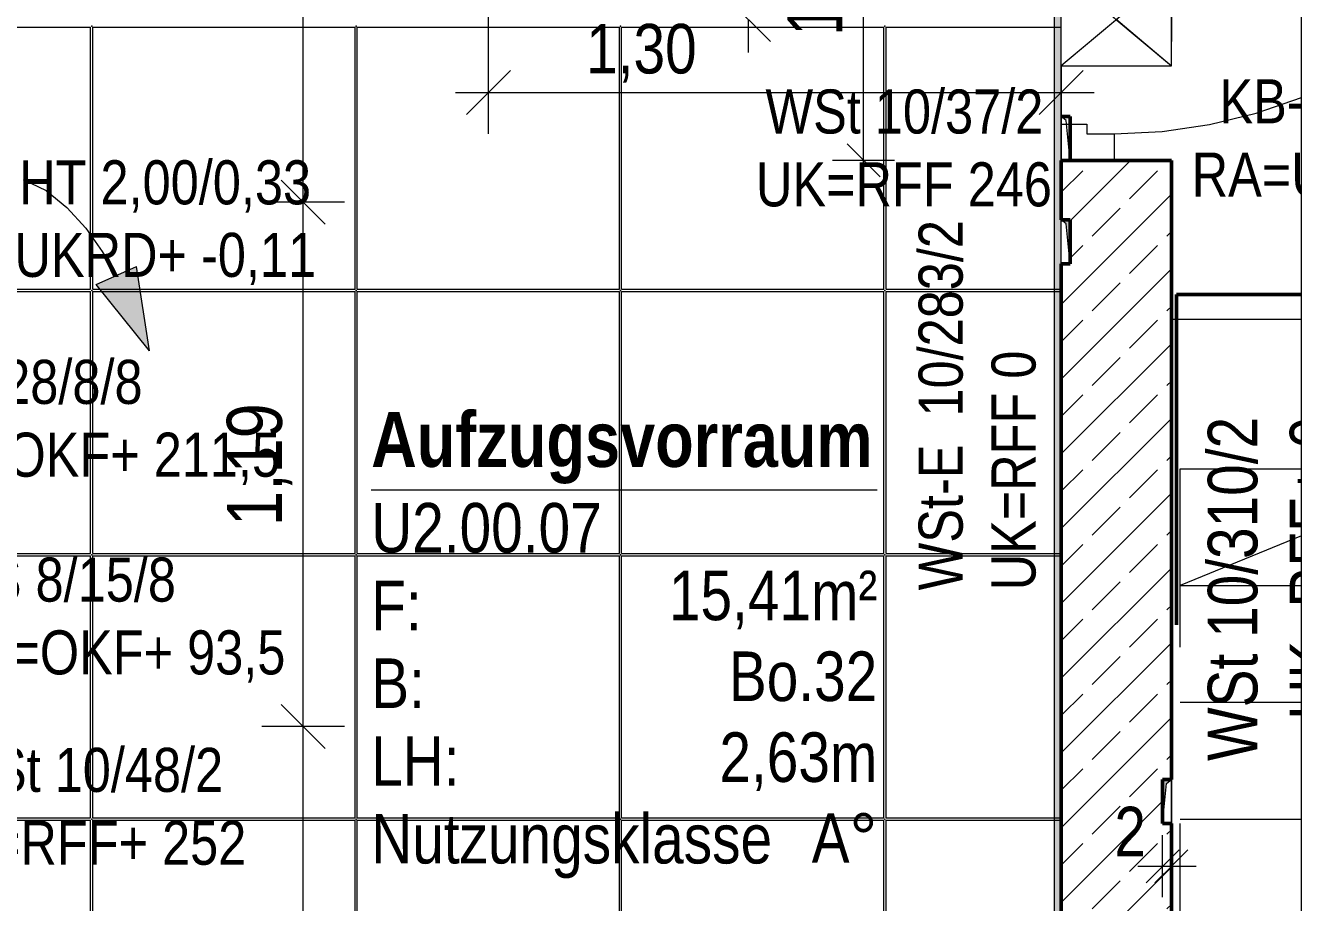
# Model space of a CAD drawing. Header units: centimetres. Extents: x 52.8 to 69.4, y 16.8 to 58.2.
# Drawn here: x 63.61 to 69.4, y 29.82 to 33.8 of the extents above; entities that cross this region are included whole.
import ezdxf
from ezdxf.xclip import XClip

# ---------------------------------------------------------------- set-up
doc = ezdxf.new("R2010")
doc.units = ezdxf.units.CM
doc.header["$MEASUREMENT"] = 0
doc.header["$XCLIPFRAME"] = 0
doc.set_wipeout_variables(frame=1)
for name, pattern in [('Strichlinie', [0.4, 0.3, -0.1]), ('Strichlinie kurz', [0.15, 0.075, -0.075]), ('Strichlinie_ eng', [0.23, 0.15, -0.08]), ('Strichpunktlinie', [0.670278, 0.352778, -0.176389, 0, -0.141111]), ('Wipeout_Contour', [100, 0, -100])]:
    doc.linetypes.add(name, pattern=pattern)
for name, color, linetype in [('-2._Grundriss 2.UG_7_Bemaßung 100.gfb', 7, 'Continuous'), ('-2._Grundriss 2.UG_7_Bemaßung 50.gfb', 7, 'Continuous'), ('-2._Grundriss 2.UG_7_Bodenbelag.gfb', 7, 'Continuous'), ('-2._Grundriss 2.UG_7_Decken.gfb', 7, 'Continuous'), ('-2._Grundriss 2.UG_7_Durchbrüche.gfb', 7, 'Continuous'), ('-2._Grundriss 2.UG_7_Neubau_Raumstempel_gemeinsam.gfb', 7, 'Continuous'), ('-2._Grundriss 2.UG_7_Neubau_Wände massiv.gfb', 7, 'Continuous'), ('-2._Grundriss 2.UG_7_Raumstempel_gemeinsam.gfb', 7, 'Continuous'), ('-2._Grundriss 2.UG_7_Schnittlinien_Details.gfb', 7, 'Continuous'), ('-2._Grundriss 2.UG_7_Treppen_ Rampen.gfb', 7, 'Continuous'), ('-2._Grundriss 2.UG_7_Wände massiv.gfb', 7, 'Continuous')]:
    doc.layers.add(name, color=color, linetype=linetype)
doc.styles.add('ERSTELLTER_STIL_2', font='ARIALNB.TTF')
doc.styles.add('ERSTELLTER_STIL_3', font='')
doc.styles.get('ERSTELLTER_STIL_3').set_extended_font_data('Arial Narrow')

# ---------------------------------------------------------------- blocks, each defined once
blk = doc.blocks.new('*X304')
at = {"layer": '-2._Grundriss 2.UG_7_Bodenbelag.gfb', "color": 253, "linetype": 'Continuous', "lineweight": 18, "ltscale": 10, "true_color": 0x9f9f9f}
for p, q in [((62.715, 33.7934), (63.905, 33.7934)), ((63.905, 32.6034), (63.905, 33.7934)), ((63.915, 33.7934), (65.105, 33.7934)), ((63.915, 32.6034), (63.915, 33.7934)), ((65.105, 32.6034), (65.105, 33.7934)), ((65.115, 33.7934), (66.305, 33.7934)), ((65.115, 32.6034), (65.115, 33.7934)), ((66.305, 32.6034), (66.305, 33.7934)), ((66.315, 33.7934), (67.505, 33.7934)), ((66.315, 32.6034), (66.315, 33.7934)), ((67.505, 32.6034), (67.505, 33.7934)), ((67.515, 33.7934), (68.31, 33.7934)), ((67.515, 32.6034), (67.515, 33.7934)), ((63.11, 32.6034), (63.905, 32.6034)), ((63.915, 32.6034), (65.105, 32.6034)), ((65.115, 32.6034), (66.305, 32.6034)), ((66.315, 32.6034), (67.505, 32.6034)), ((67.515, 32.6034), (68.31, 32.6034)), ((63.11, 32.5934), (63.905, 32.5934)), ((63.905, 31.4034), (63.905, 32.5934)), ((63.915, 32.5934), (65.105, 32.5934)), ((63.915, 31.4034), (63.915, 32.5934)), ((65.105, 31.4034), (65.105, 32.5934)), ((65.115, 32.5934), (66.305, 32.5934)), ((65.115, 31.4034), (65.115, 32.5934)), ((66.305, 31.4034), (66.305, 32.5934)), ((66.315, 32.5934), (67.505, 32.5934)), ((66.315, 31.4034), (66.315, 32.5934)), ((67.505, 31.4034), (67.505, 32.5934)), ((67.515, 32.5934), (68.31, 32.5934)), ((67.515, 31.4034), (67.515, 32.5934)), ((63.11, 31.4034), (63.905, 31.4034)), ((63.11, 31.3934), (63.905, 31.3934)), ((63.905, 30.2034), (63.905, 31.3934)), ((63.915, 31.4034), (65.105, 31.4034)), ((63.915, 31.3934), (65.105, 31.3934)), ((63.915, 30.2034), (63.915, 31.3934)), ((65.105, 30.2034), (65.105, 31.3934)), ((65.115, 31.4034), (66.305, 31.4034)), ((65.115, 31.3934), (66.305, 31.3934)), ((65.115, 30.2034), (65.115, 31.3934)), ((66.305, 30.2034), (66.305, 31.3934)), ((66.315, 31.4034), (67.505, 31.4034)), ((66.315, 31.3934), (67.505, 31.3934)), ((66.315, 30.2034), (66.315, 31.3934)), ((67.505, 30.2034), (67.505, 31.3934)), ((67.515, 31.4034), (68.31, 31.4034)), ((67.515, 31.3934), (68.31, 31.3934)), ((67.515, 30.2034), (67.515, 31.3934)), ((62.715, 30.2034), (63.905, 30.2034)), ((62.715, 30.1934), (63.905, 30.1934)), ((63.905, 29.0034), (63.905, 30.1934)), ((63.915, 30.2034), (65.105, 30.2034)), ((63.915, 30.1934), (65.105, 30.1934)), ((63.915, 29.0034), (63.915, 30.1934)), ((65.105, 29.0034), (65.105, 30.1934)), ((65.115, 30.2034), (66.305, 30.2034)), ((65.115, 30.1934), (66.305, 30.1934)), ((65.115, 29.0034), (65.115, 30.1934)), ((66.305, 29.0034), (66.305, 30.1934)), ((66.315, 30.2034), (67.505, 30.2034)), ((66.315, 30.1934), (67.505, 30.1934)), ((66.315, 29.0034), (66.315, 30.1934)), ((67.505, 29.0034), (67.505, 30.1934)), ((67.515, 30.2034), (68.31, 30.2034)), ((67.515, 30.1934), (68.31, 30.1934)), ((67.515, 29.0034), (67.515, 30.1934))]:
    blk.add_line(p, q, dxfattribs=at)
for p in [(63.91, 33.7984), (63.91, 33.7984), (63.91, 33.7984), (63.91, 33.7984), (65.11, 33.7984), (65.11, 33.7984), (65.11, 33.7984), (65.11, 33.7984), (66.31, 33.7984), (66.31, 33.7984), (66.31, 33.7984), (66.31, 33.7984), (67.51, 33.7984), (67.51, 33.7984), (67.51, 33.7984), (67.51, 33.7984), (63.91, 32.5984), (63.91, 32.5984), (63.91, 32.5984), (63.91, 32.5984), (65.11, 32.5984), (65.11, 32.5984), (65.11, 32.5984), (65.11, 32.5984), (66.31, 32.5984), (66.31, 32.5984), (66.31, 32.5984), (66.31, 32.5984), (67.51, 32.5984), (67.51, 32.5984), (67.51, 32.5984), (67.51, 32.5984), (63.91, 31.3984), (63.91, 31.3984), (63.91, 31.3984), (63.91, 31.3984), (65.11, 31.3984), (65.11, 31.3984), (65.11, 31.3984), (65.11, 31.3984), (66.31, 31.3984), (66.31, 31.3984), (66.31, 31.3984), (66.31, 31.3984), (67.51, 31.3984), (67.51, 31.3984), (67.51, 31.3984), (67.51, 31.3984), (63.91, 30.1984), (63.91, 30.1984), (63.91, 30.1984), (63.91, 30.1984), (65.11, 30.1984), (65.11, 30.1984), (65.11, 30.1984), (65.11, 30.1984), (66.31, 30.1984), (66.31, 30.1984), (66.31, 30.1984), (66.31, 30.1984), (67.51, 30.1984), (67.51, 30.1984), (67.51, 30.1984), (67.51, 30.1984)]:
    blk.add_point(p, dxfattribs=at)
blk = doc.blocks.new('Zeichnung_8_7', base_point=(42.57, 4.7584))
at = {"layer": '-2._Grundriss 2.UG_7_Durchbrüche.gfb', "linetype": 'Continuous', "lineweight": 13}
blk.add_hatch(color=8, dxfattribs=at).paths.add_polyline_path([(64.1724, 32.3241), (64.1139, 32.7061), (63.9308, 32.6256)])
at = {"layer": '-2._Grundriss 2.UG_7_Wände massiv.gfb', "linetype": 'Continuous', "lineweight": 0, "true_color": 0x000000}
h = blk.add_hatch(dxfattribs=at)
h.set_pattern_fill('GIPS_0007', color=18, style=0, pattern_type=2)
h.set_pattern_definition([(45, (42.56998, 4.75838), (-0.03535534, 0.03535534), [0, -0.05])])
h.paths.add_polyline_path([(63.11, 35.7584), (63.11, 24.4184), (68.31, 24.4184), (68.31, 35.7584)])
h.paths.add_polyline_path([(63.14, 35.7484), (68.28, 35.7484), (68.28, 24.4484), (63.14, 24.4484)], flags=0)
at = {"layer": '-2._Grundriss 2.UG_7_Bemaßung 100.gfb', "color": 7, "linetype": 'Continuous', "lineweight": 13, "ltscale": 10}
for p, q in [((67.4127, 33.1884), (67.4127, 35.9084)), ((67.3377, 33.2634), (67.4877, 33.1134)), ((67.5534, 33.1884), (67.2721, 33.1884)), ((67.4127, 33.0759), (67.4127, 33.1884))]:
    blk.add_line(p, q, dxfattribs=at)
at = {"layer": '-2._Grundriss 2.UG_7_Bemaßung 50.gfb', "color": 7, "linetype": 'Strichlinie kurz', "lineweight": 13, "ltscale": 10}
blk.add_line((65.7103, 33.4963), (65.7103, 36.4287), dxfattribs=at)
at = {"layer": '-2._Grundriss 2.UG_7_Bemaßung 50.gfb', "color": 7, "linetype": 'Continuous', "lineweight": 13, "ltscale": 10}
for p, q in [((64.8699, 32.9984), (64.8699, 35.3984)), ((66.791, 33.928), (66.991, 33.728)), ((66.891, 33.678), (66.891, 33.828)), ((65.7103, 33.3088), (65.7103, 33.6838)), ((65.8103, 33.5963), (65.6103, 33.3963)), ((65.5603, 33.4963), (65.7103, 33.4963)), ((65.7103, 33.4963), (68.31, 33.4963)), ((68.31, 33.4963), (68.46, 33.4963)), ((64.7699, 33.0984), (64.9699, 32.8984)), ((65.0574, 32.9984), (64.6824, 32.9984)), ((64.8699, 30.6184), (64.8699, 32.9984)), ((64.7699, 30.7184), (64.9699, 30.5184)), ((65.0574, 30.6184), (64.6824, 30.6184)), ((64.8699, 28.2184), (64.8699, 30.6184))]:
    blk.add_line(p, q, dxfattribs=at)
at = {"layer": '-2._Grundriss 2.UG_7_Bodenbelag.gfb', "color": 8, "linetype": 'Continuous', "lineweight": 13, "ltscale": 10, "flags": 128}
blk.add_lwpolyline([(63.11, 30.8424), (62.61, 30.8424), (62.61, 28.0024), (63.11, 28.0024), (63.11, 24.0184), (68.31, 24.0184), (68.31, 35.7584), (64.06, 35.7584), (64.06, 36.1384), (63.11, 36.1384), (63.11, 35.8784), (62.61, 35.8784), (62.61, 33.0384), (63.11, 33.0384)], close=True, dxfattribs=at)
blk.add_lwpolyline([(69.4002, 36.1384), (68.81, 36.1384), (68.81, 35.6184), (68.31, 35.6184), (68.31, 33.0984), (68.81, 33.0984), (68.81, 24.4184), (69.4002, 24.4184)], dxfattribs=at)
at = {"layer": '-2._Grundriss 2.UG_7_Decken.gfb', "color": 7, "linetype": 'Strichlinie', "lineweight": 13, "ltscale": 10, "flags": 128}
blk.add_lwpolyline([(69.4002, 36.1384), (68.81, 36.1384), (68.81, 32.4684), (69.4002, 32.4684)], dxfattribs=at)
at = {"layer": '-2._Grundriss 2.UG_7_Durchbrüche.gfb', "color": 8, "linetype": 'Continuous', "lineweight": 13, "ltscale": 10}
for p, q in [((63.9308, 32.6256), (64.1139, 32.7061)), ((64.1724, 32.3241), (64.1139, 32.7061)), ((64.1724, 32.3241), (63.9308, 32.6256))]:
    blk.add_line(p, q, dxfattribs=at)
at = {"layer": '-2._Grundriss 2.UG_7_Durchbrüche.gfb', "color": 251, "linetype": 'Continuous', "lineweight": 18, "ltscale": 10, "true_color": 0x5f5f5f, "flags": 128}
blk.add_lwpolyline([(63.5992, 33.1024), (63.7031, 33.0517), (63.7978, 32.9754), (63.8829, 32.8807), (63.9578, 32.7751), (64.0223, 32.6658)], dxfattribs=at)
at = {"layer": '-2._Grundriss 2.UG_7_Neubau_Raumstempel_gemeinsam.gfb', "color": 7, "linetype": 'Continuous', "lineweight": 13, "ltscale": 10}
blk.add_line((65.1785, 31.6933), (67.475, 31.6933), dxfattribs=at)
at = {"layer": '-2._Grundriss 2.UG_7_Neubau_Wände massiv.gfb', "color": 7, "linetype": 'Continuous', "lineweight": 13, "ltscale": 10}
for p, q in [((68.3319, 33.3703), (68.31, 33.3884)), ((68.31, 33.3534), (68.426, 33.3534)), ((68.426, 33.3534), (68.426, 33.3094)), ((68.426, 33.3094), (68.55, 33.3094))]:
    blk.add_line(p, q, dxfattribs=at)
at = {"layer": '-2._Grundriss 2.UG_7_Neubau_Wände massiv.gfb', "color": 7, "linetype": 'Continuous', "lineweight": 50, "ltscale": 10}
blk.add_line((68.31, 33.3884), (68.35, 33.3884), dxfattribs=at)
at = {"layer": '-2._Grundriss 2.UG_7_Neubau_Wände massiv.gfb', "color": 7, "linetype": 'Continuous', "lineweight": 13, "ltscale": 10}
blk.add_arc((68.55, 35.5874), 2.278, 270, 291.91437, dxfattribs=at)
at = {"layer": '-2._Grundriss 2.UG_7_Treppen_ Rampen.gfb', "color": 7, "linetype": 'Strichlinie_ eng', "lineweight": 13, "ltscale": 10}
for p, q in [((68.85, 26.3784), (68.85, 31.7884)), ((68.85, 31.7884), (69.4002, 31.7884)), ((69.4002, 31.4836), (68.85, 31.2585)), ((68.85, 31.2584), (69.4002, 31.2584)), ((68.85, 30.7284), (69.4002, 30.7284)), ((68.85, 30.1984), (69.4002, 30.1984))]:
    blk.add_line(p, q, dxfattribs=at)
at = {"layer": '-2._Grundriss 2.UG_7_Wände massiv.gfb', "color": 7, "linetype": 'Continuous', "lineweight": 13, "ltscale": 10, "flags": 128}
for points in [[(63.11, 35.7584), (63.11, 24.4184), (68.31, 24.4184), (68.31, 35.7584)], [(63.14, 35.7484), (63.14, 24.4484), (68.28, 24.4484), (68.28, 35.7484)]]:
    blk.add_lwpolyline(points, close=True, dxfattribs=at)
at = {"layer": '-2._Grundriss 2.UG_7_Decken.gfb', "color": 7, "linetype": 'Continuous', "lineweight": 13, "ltscale": 10}
blk.add_blockref('*X304', (0, 0), dxfattribs=at)
at = {"layer": '-2._Grundriss 2.UG_7_Bemaßung 100.gfb', "color": 7, "linetype": 'Continuous', "lineweight": 13, "insert": (67.3627, 33.7527), "char_height": 0.25, "width": 0.560003, "attachment_point": 7, "rotation": 90, "style": 'ERSTELLTER_STIL_3'}
blk.add_mtext('\\A1;1,36', dxfattribs=at)
at = {"layer": '-2._Grundriss 2.UG_7_Bemaßung 50.gfb', "color": 7, "linetype": 'Continuous', "lineweight": 13, "insert": (66.1539, 33.5413), "char_height": 0.225, "width": 0.504002, "attachment_point": 7, "style": 'ERSTELLTER_STIL_3'}
blk.add_mtext('\\A1;1,30', dxfattribs=at)
at = {"layer": '-2._Grundriss 2.UG_7_Bemaßung 50.gfb', "color": 7, "linetype": 'Continuous', "lineweight": 13, "insert": (64.8199, 31.5284), "char_height": 0.25, "width": 0.560003, "attachment_point": 7, "rotation": 90, "style": 'ERSTELLTER_STIL_3'}
blk.add_mtext('\\A1;1,19', dxfattribs=at)
at = {"layer": '-2._Grundriss 2.UG_7_Raumstempel_gemeinsam.gfb', "color": 7, "linetype": 'Continuous', "lineweight": 13, "insert": (65.1785, 31.7199), "char_height": 0.25, "attachment_point": 7, "style": 'ERSTELLTER_STIL_2'}
blk.add_mtext('\\A1;Aufzugsvorraum', dxfattribs=at)
at = {"layer": '-2._Grundriss 2.UG_7_Raumstempel_gemeinsam.gfb', "color": 7, "linetype": 'Continuous', "lineweight": 13, "char_height": 0.225, "style": 'ERSTELLTER_STIL_3'}
for s, insert, attachment_point, line_spacing_factor in [('\\A1;U2.00.07\\PF:\\PB:\\PLH:\\PNutzungsklasse', (65.1785, 31.6331), 1, 0.940832), ('\\A1;\\P15,41m²\\PBo.32\\P2,63m\\PA°', (67.475, 31.6933), 3, 0.978903)]:
    blk.add_mtext(s, dxfattribs=dict(at, insert=insert, attachment_point=attachment_point, line_spacing_factor=line_spacing_factor))
at = {"layer": '-2._Grundriss 2.UG_7_Wände massiv.gfb', "color": 7, "linetype": 'Continuous', "lineweight": 13, "char_height": 0.2, "attachment_point": 4, "style": 'ERSTELLTER_STIL_3'}
for s, insert in [('\\A1;KB-HT Ø 0,21', (69.028, 33.4382)), ('\\A1;WD-HT 2,00/0,33', (63.1232, 33.0703)), ('\\A1;RA=UKRD -0,03', (68.9019, 33.1056)), ('\\A1;OK=UKRD+ -0,11', (63.095, 32.741)), ('\\A1;WS 8/15/8', (63.2226, 31.284)), ('\\A1;UK=OKF+ 93,5', (63.2226, 30.9363))]:
    blk.add_mtext(s, dxfattribs=dict(at, insert=insert))
at = {"layer": '-2._Grundriss 2.UG_7_Wände massiv.gfb', "color": 7, "linetype": 'Continuous', "lineweight": 25, "char_height": 0.2, "attachment_point": 4, "style": 'ERSTELLTER_STIL_3'}
for s, insert in [('\\A1;WSt 10/37/2', (66.9678, 33.409)), ('\\A1;UK=RFF 246', (66.9245, 33.0783)), ('\\A1;WS 28/8/8', (63.0711, 32.1816)), ('\\A1;UK=OKF+ 211,5', (63.0711, 31.8339)), ('\\A1;WSt 10/48/2', (63.2457, 30.4201)), ('\\A1;UK=RFF+ 252', (63.1346, 30.0894))]:
    blk.add_mtext(s, dxfattribs=dict(at, insert=insert))
at = {"layer": '-2._Grundriss 2.UG_7_Wände massiv.gfb', "color": 7, "linetype": 'Continuous', "lineweight": 25, "rotation": 90, "style": 'ERSTELLTER_STIL_3'}
for s, insert, char_height, attachment_point in [('\\A1;WSt-E  10/283/2', (67.7641, 31.2366), 0.2, 4), ('\\A1;UK=RFF 0', (68.0948, 31.2366), 0.2, 4), ('\\A1;WSt 10/310/2', (69.0891, 32.0239), 0.225, 6), ('\\A1;UK=RFF+ 0', (69.4611, 32.0239), 0.225, 6)]:
    blk.add_mtext(s, dxfattribs=dict(at, insert=insert, char_height=char_height, attachment_point=attachment_point))
at = {"color": 254, "linetype": 'Wipeout_Contour', "lineweight": 0, "ltscale": 228.950541}
blk.add_wipeout([(68.56, 33.828), (68.31, 33.618), (68.81, 33.618)], dxfattribs=at).dxf.layer = '-2._Grundriss 2.UG_7_Neubau_Wände massiv.gfb'
at = {"color": 254, "linetype": 'Wipeout_Contour', "lineweight": 0, "ltscale": 979.356309}
blk.add_wipeout([(68.35, 33.1884), (68.31, 33.1884), (68.31, 32.9184), (68.35, 32.9184), (68.35, 32.7184), (68.31, 32.7184), (68.31, 24.4184), (68.81, 24.4184), (68.81, 30.1784), (68.77, 30.1784), (68.77, 30.3784), (68.81, 30.3784), (68.81, 33.1884)], dxfattribs=at).dxf.layer = '-2._Grundriss 2.UG_7_Neubau_Wände massiv.gfb'
at = {"layer": '-2._Grundriss 2.UG_7_Neubau_Wände massiv.gfb', "linetype": 'Continuous', "lineweight": 0, "true_color": 0x000000}
h = blk.add_hatch(dxfattribs=at)
h.set_pattern_fill('BETON__STAHLBETON_0007', color=18, style=0, pattern_type=2)
h.set_pattern_definition([(45, (42.56998, 4.75838), (-0.1697056, 0.1697056), []), (45, (42.48513, 4.84323), (-0.1697056, 0.1697056), [0.18, -0.06])])
h.paths.add_polyline_path([(68.35, 33.1884), (68.31, 33.1884), (68.31, 32.9184), (68.35, 32.9184), (68.35, 32.7184), (68.31, 32.7184), (68.31, 24.4184), (68.81, 24.4184), (68.81, 30.1784), (68.77, 30.1784), (68.77, 30.3784), (68.81, 30.3784), (68.81, 33.1884)])
at = {"layer": '-2._Grundriss 2.UG_7_Bemaßung 100.gfb', "color": 7, "linetype": 'Continuous', "lineweight": 13, "ltscale": 10}
for p, q in [((68.77, 29.8433), (68.77, 30.1245)), ((68.81, 29.8433), (68.81, 30.1245)), ((68.695, 29.9089), (68.845, 30.0589)), ((68.885, 30.0589), (68.735, 29.9089)), ((68.6575, 29.9839), (68.77, 29.9839)), ((68.77, 29.9839), (68.81, 29.9839)), ((68.81, 29.9839), (68.9225, 29.9839))]:
    blk.add_line(p, q, dxfattribs=at)
at = {"layer": '-2._Grundriss 2.UG_7_Neubau_Wände massiv.gfb', "color": 7, "linetype": 'Continuous', "lineweight": 13, "ltscale": 10}
for p, q in [((68.31, 33.1884), (68.31, 33.3534)), ((68.35, 33.1884), (68.3319, 33.3703)), ((68.55, 33.3094), (68.55, 33.1884)), ((68.55, 33.1884), (68.31, 33.1884))]:
    blk.add_line(p, q, dxfattribs=at)
at = {"layer": '-2._Grundriss 2.UG_7_Neubau_Wände massiv.gfb', "color": 7, "linetype": 'Continuous', "lineweight": 50, "ltscale": 10}
for p, q in [((68.35, 33.1884), (68.35, 33.3884)), ((68.35, 33.1884), (68.31, 33.1884)), ((68.31, 33.1884), (68.55, 33.1884)), ((68.31, 33.1884), (68.55, 33.1884)), ((68.35, 33.1884), (68.55, 33.1884)), ((68.55, 33.1884), (68.81, 33.1884)), ((68.55, 33.1884), (68.81, 33.1884))]:
    blk.add_line(p, q, dxfattribs=at)
at = {"layer": '-2._Grundriss 2.UG_7_Schnittlinien_Details.gfb', "color": 7, "linetype": 'Strichpunktlinie', "lineweight": 50, "ltscale": 10}
for p, q in [((68.8334, 31.0798), (68.8334, 32.5798)), ((68.8334, 32.5798), (69.4002, 32.5798))]:
    blk.add_line(p, q, dxfattribs=at)
at = {"layer": '-2._Grundriss 2.UG_7_Bemaßung 100.gfb', "color": 7, "linetype": 'Continuous', "lineweight": 13, "insert": (68.551, 30.0289), "char_height": 0.225, "width": 0.144, "attachment_point": 7, "style": 'ERSTELLTER_STIL_3'}
blk.add_mtext('\\A1;2', dxfattribs=at)
at = {"color": 254, "linetype": 'Wipeout_Contour', "lineweight": 0, "ltscale": 229.355304}
blk.add_wipeout([(68.56, 33.828), (68.31, 34.038), (68.31, 33.618)], dxfattribs=at).dxf.layer = '-2._Grundriss 2.UG_7_Neubau_Wände massiv.gfb'
at = {"layer": '-2._Grundriss 2.UG_7_Bemaßung 50.gfb', "color": 7, "linetype": 'Continuous', "lineweight": 13, "ltscale": 10}
for p, q in [((68.31, 33.3088), (68.31, 33.6838)), ((68.21, 33.3963), (68.41, 33.5963))]:
    blk.add_line(p, q, dxfattribs=at)
at = {"layer": '-2._Grundriss 2.UG_7_Neubau_Wände massiv.gfb', "color": 7, "linetype": 'Strichlinie kurz', "lineweight": 13, "ltscale": 10}
blk.add_line((68.31, 33.618), (68.31, 34.038), dxfattribs=at)
at = {"color": 254, "linetype": 'Wipeout_Contour', "lineweight": 0, "ltscale": 229.355309}
blk.add_wipeout([(68.56, 33.828), (68.81, 33.618), (68.81, 34.038)], dxfattribs=at).dxf.layer = '-2._Grundriss 2.UG_7_Neubau_Wände massiv.gfb'
at = {"color": 254, "linetype": 'Wipeout_Contour', "lineweight": 0, "ltscale": 303.215922}
blk.add_wipeout([(68.35, 32.7184), (68.35, 32.9184), (68.31, 32.9184), (68.31, 32.7184)], dxfattribs=at).dxf.layer = '-2._Grundriss 2.UG_7_Neubau_Wände massiv.gfb'
at = {"color": 254, "linetype": 'Wipeout_Contour', "lineweight": 0, "ltscale": 300.640801}
blk.add_wipeout([(68.77, 30.1784), (68.81, 30.1784), (68.81, 30.3784), (68.77, 30.3784)], dxfattribs=at).dxf.layer = '-2._Grundriss 2.UG_7_Neubau_Wände massiv.gfb'
at = {"layer": '-2._Grundriss 2.UG_7_Neubau_Wände massiv.gfb', "linetype": 'Continuous', "lineweight": 13}
for points in [[(68.35, 32.7184), (68.35, 32.9184), (68.31, 32.9184), (68.3319, 32.9003)], [(68.77, 30.1784), (68.788, 30.3603), (68.81, 30.3784), (68.77, 30.3784)]]:
    blk.add_hatch(color=8, dxfattribs=at).paths.add_polyline_path(points)
at = {"layer": '-2._Grundriss 2.UG_7_Neubau_Wände massiv.gfb', "color": 7, "linetype": 'Strichlinie kurz', "lineweight": 13, "ltscale": 10}
for p, q in [((68.31, 34.038), (68.81, 33.618)), ((68.81, 34.038), (68.31, 33.618)), ((68.81, 33.618), (68.81, 34.038))]:
    blk.add_line(p, q, dxfattribs=at)
at = {"layer": '-2._Grundriss 2.UG_7_Neubau_Wände massiv.gfb', "color": 7, "linetype": 'Continuous', "lineweight": 13, "ltscale": 10}
for p, q in [((68.31, 33.618), (68.81, 33.618)), ((68.31, 32.7184), (68.31, 32.9184)), ((68.3319, 32.9003), (68.31, 32.9184)), ((68.35, 32.7184), (68.3319, 32.9003)), ((68.77, 30.1784), (68.788, 30.3603)), ((68.788, 30.3603), (68.81, 30.3784)), ((68.81, 30.1784), (68.81, 30.3784))]:
    blk.add_line(p, q, dxfattribs=at)
at = {"layer": '-2._Grundriss 2.UG_7_Neubau_Wände massiv.gfb', "color": 7, "linetype": 'Continuous', "lineweight": 50, "ltscale": 10}
for p, q in [((68.31, 32.9184), (68.35, 32.9184)), ((68.31, 32.9184), (68.35, 32.9184)), ((68.35, 32.7184), (68.35, 32.9184)), ((68.35, 32.7184), (68.35, 32.9184)), ((68.35, 32.7184), (68.31, 32.7184)), ((68.35, 32.7184), (68.31, 32.7184)), ((68.81, 30.3784), (68.77, 30.3784)), ((68.77, 30.1784), (68.77, 30.3784)), ((68.77, 30.1784), (68.77, 30.3784)), ((68.81, 30.3784), (68.77, 30.3784)), ((68.77, 30.1784), (68.81, 30.1784)), ((68.77, 30.1784), (68.81, 30.1784))]:
    blk.add_line(p, q, dxfattribs=at)
at = {"layer": '-2._Grundriss 2.UG_7_Neubau_Wände massiv.gfb', "color": 7, "linetype": 'Continuous', "lineweight": 50, "ltscale": 10, "flags": 128}
for points in [[(68.31, 33.1884), (68.31, 32.9184)], [(68.81, 30.3784), (68.81, 33.1884)], [(68.31, 32.7184), (68.31, 24.4184)], [(68.81, 24.4184), (68.81, 30.1784)]]:
    blk.add_lwpolyline(points, dxfattribs=at)

msp = doc.modelspace()

# ---------------------------------------------------------------- linework, layer by layer
at = {"layer": '-2._Grundriss 2.UG_7_Decken.gfb', "color": 7, "linetype": 'Continuous', "lineweight": 13, "ltscale": 10, "flags": 128}
msp.add_lwpolyline([(54.53, 16.7942), (69.4002, 16.7942), (69.4002, 38.3115), (54.53, 38.3115)], close=True, dxfattribs=at)

# ---------------------------------------------------------------- next in the draw order: block references
at = {"color": 7, "linetype": 'Continuous', "lineweight": 13, "ltscale": 10}
ref = msp.add_blockref('Zeichnung_8_7', (42.57, 4.7584), dxfattribs=at)
XClip(ref).set_block_clipping_path([(54.5300182444, 16.794228408), (69.4001759032, 38.3115296116)])

doc.saveas('drawing.dxf')
